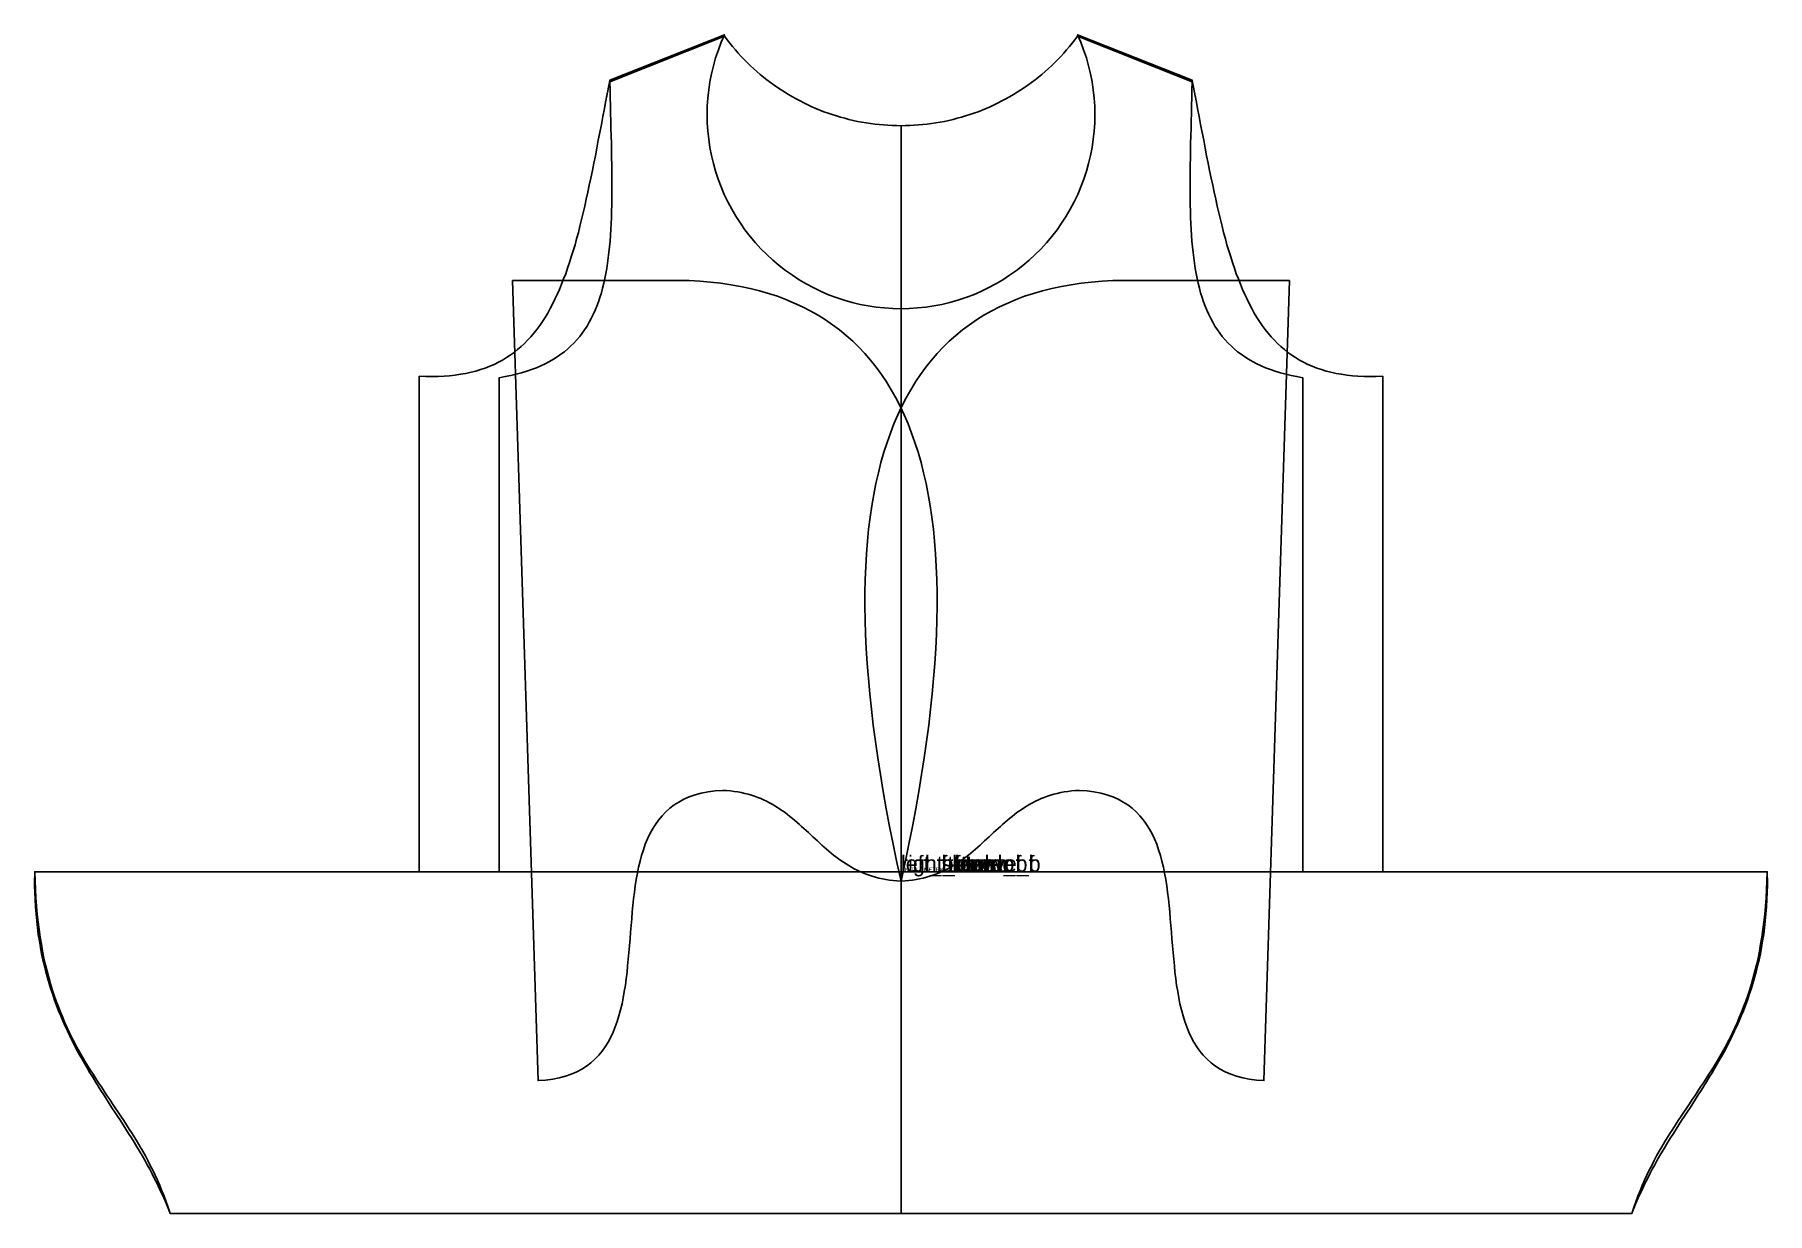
# Model space of a CAD drawing. Extents: x -540 to 540, y -213 to 522.
import ezdxf

# ---------------------------------------------------------------- set-up
doc = ezdxf.new("R2010")
doc.units = 0

msp = doc.modelspace()

# ---------------------------------------------------------------- linework, layer by layer
at = {"layer": '1'}
for points in [[(0, 0), (0, 350.8), (-5.1, 350.9), (-10.3, 351.3), (-15.4, 351.8), (-20.4, 352.6), (-25.5, 353.5), (-30.5, 354.7), (-35.4, 356.1), (-40.3, 357.7), (-45.1, 359.5), (-49.8, 361.6), (-54.4, 363.8), (-59, 366.2), (-63.4, 368.8), (-67.7, 371.6), (-71.9, 374.5), (-75.9, 377.7), (-79.9, 381), (-83.6, 384.5), (-87.3, 388.1), (-90.7, 391.9), (-94, 395.8), (-97.2, 399.9), (-100.1, 404), (-102.9, 408.4), (-105.5, 412.8), (-107.9, 417.3), (-110.1, 422), (-112.1, 426.7), (-113.9, 431.5), (-115.5, 436.4), (-116.9, 441.3), (-118.1, 446.3), (-119.1, 451.3), (-119.8, 456.4), (-120.4, 461.5), (-120.7, 466.6), (-120.8, 471.8), (-120.7, 476.9), (-120.4, 482), (-119.8, 487.1), (-119, 492.2), (-118.1, 497.2), (-116.9, 502.2), (-115.5, 507.1), (-113.8, 512), (-112, 516.8), (-110, 521.5), (-181.4, 493.2), (-181.4, 493), (-181.5, 492.8), (-181.5, 492.6), (-181.6, 492.4), (-181.6, 492.2), (-181.6, 492), (-181.7, 491.8), (-181.7, 491.6), (-181.7, 491.4), (-181.8, 491.2), (-181.8, 491), (-181.9, 490.8), (-181.9, 490.6), (-181.9, 490.4), (-182, 490.2), (-182, 490), (-182.1, 489.8), (-182.1, 489.6), (-182.1, 489.4), (-182.2, 489.2), (-182.2, 489), (-182.2, 488.8), (-182.3, 488.6), (-182.3, 488.4), (-182.4, 488.2), (-182.4, 488), (-182.4, 487.8), (-182.5, 487.6), (-182.5, 487.4), (-182.5, 487.2), (-182.6, 487), (-182.6, 486.8), (-182.7, 486.6), (-182.7, 486.4), (-182.7, 486.2), (-182.8, 486), (-182.8, 485.8), (-182.8, 485.6), (-182.9, 485.4), (-182.9, 485.2), (-183, 485), (-183, 484.9), (-183, 484.7), (-183.1, 484.5), (-183.1, 484.3), (-183.1, 484.1), (-183.2, 483.9), (-183.2, 483.7), (-183.3, 483.5), (-183.3, 483.3), (-183.3, 483.1), (-183.4, 482.9), (-183.4, 482.7), (-183.4, 482.5), (-183.5, 482.3), (-183.5, 482.1), (-183.6, 481.9), (-183.6, 481.7), (-183.6, 481.5), (-183.7, 481.3), (-183.7, 481.1), (-183.7, 480.9), (-183.8, 480.8), (-184.8, 475.6), (-185.7, 470.5), (-186.7, 465.5), (-187.6, 460.5), (-188.6, 455.7), (-189.5, 450.8), (-190.4, 446.1), (-191.4, 441.4), (-192.3, 436.8), (-193.2, 432.2), (-194.2, 427.7), (-195.1, 423.3), (-196.1, 419), (-197, 414.7), (-198, 410.5), (-199, 406.4), (-200, 402.3), (-201, 398.3), (-202.1, 394.4), (-203.1, 390.6), (-204.2, 386.8), (-205.4, 383.2), (-206.5, 379.6), (-207.7, 376.1), (-208.9, 372.6), (-210.2, 369.3), (-211.5, 366), (-212.8, 362.8), (-214.2, 359.7), (-215.6, 356.7), (-217.1, 353.7), (-218.6, 350.9), (-220.1, 348.1), (-221.7, 345.4), (-223.4, 342.8), (-225.1, 340.3), (-226.9, 337.9), (-228.7, 335.6), (-230.6, 333.3), (-232.6, 331.2), (-234.6, 329.1), (-236.7, 327.2), (-238.9, 325.3), (-241.1, 323.5), (-243.4, 321.9), (-245.8, 320.3), (-248.3, 318.8), (-250.8, 317.4), (-253.5, 316.1), (-256.2, 314.9), (-259, 313.8), (-261.9, 312.8), (-264.9, 311.9), (-267.9, 311.2), (-271.1, 310.5), (-274.4, 309.9), (-277.7, 309.4), (-281.2, 309), (-284.7, 308.8), (-288.4, 308.6), (-292.2, 308.5), (-296.1, 308.6), (-300.1, 308.7), (-300.1, 0)], [(0, 0), (-250.3, 0), (-250.3, 307.8), (-246.6, 308.5), (-243.1, 309.2), (-239.7, 310), (-236.4, 310.9), (-233.2, 311.8), (-230.2, 312.9), (-227.2, 314), (-224.4, 315.2), (-221.7, 316.5), (-219.1, 317.8), (-216.6, 319.3), (-214.2, 320.8), (-211.9, 322.4), (-209.7, 324), (-207.6, 325.7), (-205.7, 327.6), (-203.8, 329.4), (-202, 331.4), (-200.2, 333.4), (-198.6, 335.6), (-197.1, 337.7), (-195.6, 340), (-194.3, 342.3), (-193, 344.7), (-191.7, 347.2), (-190.6, 349.8), (-189.5, 352.4), (-188.5, 355.1), (-187.6, 357.8), (-186.7, 360.7), (-185.9, 363.6), (-185.2, 366.6), (-184.5, 369.6), (-183.9, 372.7), (-183.3, 375.9), (-182.8, 379.2), (-182.4, 382.5), (-182, 385.9), (-181.6, 389.3), (-181.3, 392.9), (-181, 396.5), (-180.8, 400.1), (-180.6, 403.9), (-180.4, 407.7), (-180.3, 411.5), (-180.2, 415.5), (-180.1, 419.5), (-180.1, 423.5), (-180.1, 427.7), (-180.1, 431.9), (-180.1, 436.1), (-180.2, 440.5), (-180.3, 444.8), (-180.3, 449.3), (-180.4, 453.8), (-180.5, 458.4), (-180.7, 463), (-180.8, 467.8), (-180.9, 472.5), (-181, 477.4), (-181.2, 482.2), (-181.3, 487.2), (-181.4, 492.2), (-110, 520.6), (-108.4, 518.4), (-106.7, 516.3), (-105, 514.2), (-103.2, 512.1), (-101.4, 510), (-99.6, 508), (-97.7, 506.1), (-95.8, 504.1), (-93.8, 502.2), (-91.8, 500.4), (-89.8, 498.6), (-87.7, 496.8), (-85.6, 495.1), (-83.5, 493.4), (-81.3, 491.7), (-79.1, 490.1), (-76.9, 488.6), (-74.6, 487.1), (-72.3, 485.6), (-70, 484.2), (-67.7, 482.8), (-65.3, 481.5), (-62.9, 480.2), (-60.5, 479), (-58, 477.8), (-55.5, 476.6), (-53, 475.6), (-50.5, 474.5), (-48, 473.5), (-45.4, 472.6), (-42.8, 471.7), (-40.2, 470.9), (-37.6, 470.1), (-35, 469.4), (-32.4, 468.7), (-29.7, 468.1), (-27, 467.5), (-24.4, 467), (-21.7, 466.6), (-19, 466.2), (-16.3, 465.8), (-13.6, 465.5), (-10.9, 465.3), (-8.2, 465.1), (-5.4, 464.9), (-2.7, 464.9), (0, 464.8)], [(0, 0), (300.1, 0), (300.1, 308.7), (296.1, 308.6), (292.2, 308.5), (288.4, 308.6), (284.7, 308.8), (281.2, 309), (277.7, 309.4), (274.4, 309.9), (271.1, 310.5), (267.9, 311.2), (264.9, 311.9), (261.9, 312.8), (259, 313.8), (256.2, 314.9), (253.5, 316.1), (250.8, 317.4), (248.3, 318.8), (245.8, 320.3), (243.4, 321.9), (241.1, 323.5), (238.9, 325.3), (236.7, 327.2), (234.6, 329.1), (232.6, 331.2), (230.6, 333.3), (228.7, 335.6), (226.9, 337.9), (225.1, 340.3), (223.4, 342.8), (221.7, 345.4), (220.1, 348.1), (218.6, 350.9), (217.1, 353.7), (215.6, 356.7), (214.2, 359.7), (212.8, 362.8), (211.5, 366), (210.2, 369.3), (208.9, 372.6), (207.7, 376.1), (206.5, 379.6), (205.4, 383.2), (204.2, 386.8), (203.1, 390.6), (202.1, 394.4), (201, 398.3), (200, 402.3), (199, 406.4), (198, 410.5), (197, 414.7), (196.1, 419), (195.1, 423.3), (194.2, 427.7), (193.2, 432.2), (192.3, 436.8), (191.4, 441.4), (190.4, 446.1), (189.5, 450.8), (188.6, 455.7), (187.6, 460.5), (186.7, 465.5), (185.7, 470.5), (184.8, 475.6), (183.8, 480.8), (183.7, 480.9), (183.7, 481.1), (183.7, 481.3), (183.6, 481.5), (183.6, 481.7), (183.6, 481.9), (183.5, 482.1), (183.5, 482.3), (183.4, 482.5), (183.4, 482.7), (183.4, 482.9), (183.3, 483.1), (183.3, 483.3), (183.3, 483.5), (183.2, 483.7), (183.2, 483.9), (183.1, 484.1), (183.1, 484.3), (183.1, 484.5), (183, 484.7), (183, 484.9), (183, 485), (182.9, 485.2), (182.9, 485.4), (182.8, 485.6), (182.8, 485.8), (182.8, 486), (182.7, 486.2), (182.7, 486.4), (182.7, 486.6), (182.6, 486.8), (182.6, 487), (182.5, 487.2), (182.5, 487.4), (182.5, 487.6), (182.4, 487.8), (182.4, 488), (182.4, 488.2), (182.3, 488.4), (182.3, 488.6), (182.2, 488.8), (182.2, 489), (182.2, 489.2), (182.1, 489.4), (182.1, 489.6), (182.1, 489.8), (182, 490), (182, 490.2), (181.9, 490.4), (181.9, 490.6), (181.9, 490.8), (181.8, 491), (181.8, 491.2), (181.7, 491.4), (181.7, 491.6), (181.7, 491.8), (181.6, 492), (181.6, 492.2), (181.6, 492.4), (181.5, 492.6), (181.5, 492.8), (181.4, 493), (181.4, 493.2), (110, 521.5), (112, 516.8), (113.8, 512), (115.5, 507.1), (116.9, 502.2), (118.1, 497.2), (119, 492.2), (119.8, 487.1), (120.4, 482), (120.7, 476.9), (120.8, 471.8), (120.7, 466.6), (120.4, 461.5), (119.8, 456.4), (119.1, 451.3), (118.1, 446.3), (116.9, 441.3), (115.5, 436.4), (113.9, 431.5), (112.1, 426.7), (110.1, 422), (107.9, 417.3), (105.5, 412.8), (102.9, 408.4), (100.1, 404), (97.2, 399.9), (94, 395.8), (90.7, 391.9), (87.3, 388.1), (83.6, 384.5), (79.9, 381), (75.9, 377.7), (71.9, 374.5), (67.7, 371.6), (63.4, 368.8), (59, 366.2), (54.4, 363.8), (49.8, 361.6), (45.1, 359.5), (40.3, 357.7), (35.4, 356.1), (30.5, 354.7), (25.5, 353.5), (20.4, 352.6), (15.4, 351.8), (10.3, 351.3), (5.1, 350.9), (0, 350.8)], [(0, 0), (0, 464.8), (2.7, 464.9), (5.4, 464.9), (8.2, 465.1), (10.9, 465.3), (13.6, 465.5), (16.3, 465.8), (19, 466.2), (21.7, 466.6), (24.4, 467), (27, 467.5), (29.7, 468.1), (32.4, 468.7), (35, 469.4), (37.6, 470.1), (40.2, 470.9), (42.8, 471.7), (45.4, 472.6), (48, 473.5), (50.5, 474.5), (53, 475.6), (55.5, 476.6), (58, 477.8), (60.5, 479), (62.9, 480.2), (65.3, 481.5), (67.7, 482.8), (70, 484.2), (72.3, 485.6), (74.6, 487.1), (76.9, 488.6), (79.1, 490.1), (81.3, 491.7), (83.5, 493.4), (85.6, 495.1), (87.7, 496.8), (89.8, 498.6), (91.8, 500.4), (93.8, 502.2), (95.8, 504.1), (97.7, 506.1), (99.6, 508), (101.4, 510), (103.2, 512.1), (105, 514.2), (106.7, 516.3), (108.4, 518.4), (110, 520.6), (181.4, 492.2), (181.3, 487.2), (181.2, 482.2), (181, 477.4), (180.9, 472.5), (180.8, 467.8), (180.7, 463), (180.5, 458.4), (180.4, 453.8), (180.3, 449.3), (180.3, 444.8), (180.2, 440.5), (180.1, 436.1), (180.1, 431.9), (180.1, 427.7), (180.1, 423.5), (180.1, 419.5), (180.2, 415.5), (180.3, 411.5), (180.4, 407.7), (180.6, 403.9), (180.8, 400.1), (181, 396.5), (181.3, 392.9), (181.6, 389.3), (182, 385.9), (182.4, 382.5), (182.8, 379.2), (183.3, 375.9), (183.9, 372.7), (184.5, 369.6), (185.2, 366.6), (185.9, 363.6), (186.7, 360.7), (187.6, 357.8), (188.5, 355.1), (189.5, 352.4), (190.6, 349.8), (191.7, 347.2), (193, 344.7), (194.3, 342.3), (195.6, 340), (197.1, 337.7), (198.6, 335.6), (200.2, 333.4), (202, 331.4), (203.8, 329.4), (205.7, 327.6), (207.6, 325.7), (209.7, 324), (211.9, 322.4), (214.2, 320.8), (216.6, 319.3), (219.1, 317.8), (221.7, 316.5), (224.4, 315.2), (227.2, 314), (230.2, 312.9), (233.2, 311.8), (236.4, 310.9), (239.7, 310), (243.1, 309.2), (246.6, 308.5), (250.3, 307.8), (250.3, 0)], [(0, -5.8), (2.5, 5.7), (4.9, 17.1), (7.1, 28.2), (9.2, 39.2), (11.1, 50), (12.8, 60.6), (14.5, 71), (15.9, 81.2), (17.3, 91.3), (18.4, 101.2), (19.5, 110.9), (20.3, 120.4), (21.1, 129.8), (21.6, 139), (22.1, 147.9), (22.3, 156.8), (22.5, 165.4), (22.5, 173.8), (22.3, 182.1), (22, 190.2), (21.5, 198.1), (20.9, 205.9), (20.2, 213.4), (19.2, 220.8), (18.2, 228), (17, 235), (15.6, 241.8), (14.1, 248.5), (12.5, 255), (10.7, 261.3), (8.7, 267.4), (6.6, 273.3), (4.4, 279.1), (2, 284.6), (-0.5, 290), (-3.2, 295.3), (-6.1, 300.3), (-9, 305.2), (-12.2, 309.8), (-15.5, 314.3), (-18.9, 318.7), (-22.5, 322.8), (-26.2, 326.8), (-30.1, 330.5), (-34.1, 334.1), (-38.3, 337.6), (-42.6, 340.8), (-47.1, 343.9), (-51.7, 346.8), (-56.5, 349.5), (-61.4, 352), (-66.5, 354.3), (-71.7, 356.5), (-77, 358.5), (-82.6, 360.3), (-88.2, 361.9), (-94, 363.4), (-100, 364.6), (-106.1, 365.7), (-112.3, 366.6), (-118.7, 367.3), (-125.3, 367.9), (-132, 368.3), (-242, 368.3), (-226.1, -130.2), (-221.4, -129.9), (-217, -129.3), (-212.9, -128.5), (-209, -127.5), (-205.4, -126.2), (-202, -124.8), (-198.8, -123.1), (-195.9, -121.2), (-193.2, -119.1), (-190.7, -116.9), (-188.3, -114.4), (-186.2, -111.8), (-184.3, -109.1), (-182.5, -106.2), (-180.8, -103.2), (-179.3, -100), (-178, -96.7), (-176.8, -93.3), (-175.7, -89.8), (-174.7, -86.1), (-173.8, -82.4), (-173.1, -78.6), (-172.4, -74.7), (-171.7, -70.8), (-171.2, -66.8), (-170.7, -62.7), (-170.3, -58.6), (-169.9, -54.5), (-169.5, -50.3), (-169.1, -46.1), (-168.8, -41.9), (-168.5, -37.7), (-168.2, -33.5), (-167.8, -29.3), (-167.4, -25.1), (-167, -21), (-166.6, -16.9), (-166.1, -12.8), (-165.6, -8.8), (-164.9, -4.9), (-164.2, -1), (-163.5, 2.8), (-162.6, 6.5), (-161.6, 10.1), (-160.5, 13.7), (-159.3, 17.1), (-157.9, 20.4), (-156.5, 23.6), (-154.8, 26.6), (-153, 29.5), (-151.1, 32.2), (-148.9, 34.8), (-146.6, 37.2), (-144.1, 39.5), (-141.4, 41.6), (-138.4, 43.4), (-135.3, 45.1), (-131.9, 46.6), (-128.3, 47.9), (-124.4, 48.9), (-120.2, 49.7), (-115.8, 50.3), (-111.2, 50.6), (-108.7, 50.5), (-106.3, 50.3), (-104, 50), (-101.7, 49.7), (-99.5, 49.3), (-97.4, 48.8), (-95.3, 48.3), (-93.2, 47.7), (-91.3, 47), (-89.3, 46.3), (-87.4, 45.6), (-85.6, 44.7), (-83.8, 43.9), (-82, 43), (-80.3, 42), (-78.6, 41.1), (-77, 40), (-75.4, 39), (-73.8, 37.9), (-72.2, 36.8), (-70.7, 35.6), (-69.2, 34.4), (-67.7, 33.2), (-66.2, 32), (-64.8, 30.8), (-63.3, 29.5), (-61.9, 28.2), (-60.5, 26.9), (-59.1, 25.7), (-57.7, 24.4), (-56.3, 23.1), (-54.9, 21.8), (-53.5, 20.5), (-52.1, 19.2), (-50.7, 17.9), (-49.3, 16.6), (-47.8, 15.3), (-46.4, 14.1), (-44.9, 12.8), (-43.5, 11.6), (-42, 10.4), (-40.5, 9.2), (-38.9, 8.1), (-37.4, 6.9), (-35.8, 5.9), (-34.2, 4.8), (-32.5, 3.8), (-30.8, 2.8), (-29.1, 1.8), (-27.4, 0.9), (-25.6, 0.1), (-23.7, -0.7), (-21.8, -1.5), (-19.9, -2.2), (-17.9, -2.8), (-15.9, -3.4), (-13.8, -4), (-11.6, -4.4), (-9.4, -4.8), (-7.2, -5.2), (-4.8, -5.5), (-2.5, -5.6)], [(0, -5.8), (2.5, -5.6), (4.8, -5.5), (7.2, -5.2), (9.4, -4.8), (11.6, -4.4), (13.8, -4), (15.9, -3.4), (17.9, -2.8), (19.9, -2.2), (21.8, -1.5), (23.7, -0.7), (25.6, 0.1), (27.4, 0.9), (29.1, 1.8), (30.8, 2.8), (32.5, 3.8), (34.2, 4.8), (35.8, 5.9), (37.4, 6.9), (38.9, 8.1), (40.5, 9.2), (42, 10.4), (43.5, 11.6), (44.9, 12.8), (46.4, 14.1), (47.8, 15.3), (49.3, 16.6), (50.7, 17.9), (52.1, 19.2), (53.5, 20.5), (54.9, 21.8), (56.3, 23.1), (57.7, 24.4), (59.1, 25.7), (60.5, 26.9), (61.9, 28.2), (63.3, 29.5), (64.8, 30.8), (66.2, 32), (67.7, 33.2), (69.2, 34.4), (70.7, 35.6), (72.2, 36.8), (73.8, 37.9), (75.4, 39), (77, 40), (78.6, 41.1), (80.3, 42), (82, 43), (83.8, 43.9), (85.6, 44.7), (87.4, 45.6), (89.3, 46.3), (91.3, 47), (93.2, 47.7), (95.3, 48.3), (97.4, 48.8), (99.5, 49.3), (101.7, 49.7), (104, 50), (106.3, 50.3), (108.7, 50.5), (111.2, 50.6), (115.8, 50.3), (120.2, 49.7), (124.4, 48.9), (128.3, 47.9), (131.9, 46.6), (135.3, 45.1), (138.4, 43.4), (141.4, 41.6), (144.1, 39.5), (146.6, 37.2), (148.9, 34.8), (151.1, 32.2), (153, 29.5), (154.8, 26.6), (156.5, 23.6), (157.9, 20.4), (159.3, 17.1), (160.5, 13.7), (161.6, 10.1), (162.6, 6.5), (163.5, 2.8), (164.2, -1), (164.9, -4.9), (165.6, -8.8), (166.1, -12.8), (166.6, -16.9), (167, -21), (167.4, -25.1), (167.8, -29.3), (168.2, -33.5), (168.5, -37.7), (168.8, -41.9), (169.1, -46.1), (169.5, -50.3), (169.9, -54.5), (170.3, -58.6), (170.7, -62.7), (171.2, -66.8), (171.7, -70.8), (172.4, -74.7), (173.1, -78.6), (173.8, -82.4), (174.7, -86.1), (175.7, -89.8), (176.8, -93.3), (178, -96.7), (179.3, -100), (180.8, -103.2), (182.5, -106.2), (184.3, -109.1), (186.2, -111.8), (188.3, -114.4), (190.7, -116.9), (193.2, -119.1), (195.9, -121.2), (198.8, -123.1), (202, -124.8), (205.4, -126.2), (209, -127.5), (212.9, -128.5), (217, -129.3), (221.4, -129.9), (226.1, -130.2), (242, 368.3), (132, 368.3), (125.3, 367.9), (118.7, 367.3), (112.3, 366.6), (106.1, 365.7), (100, 364.6), (94, 363.4), (88.2, 361.9), (82.6, 360.3), (77, 358.5), (71.7, 356.5), (66.5, 354.3), (61.4, 352), (56.5, 349.5), (51.7, 346.8), (47.1, 343.9), (42.6, 340.8), (38.3, 337.6), (34.1, 334.1), (30.1, 330.5), (26.2, 326.8), (22.5, 322.8), (18.9, 318.7), (15.5, 314.3), (12.2, 309.8), (9, 305.2), (6.1, 300.3), (3.2, 295.3), (0.5, 290), (-2, 284.6), (-4.4, 279.1), (-6.6, 273.3), (-8.7, 267.4), (-10.7, 261.3), (-12.5, 255), (-14.1, 248.5), (-15.6, 241.8), (-17, 235), (-18.2, 228), (-19.2, 220.8), (-20.2, 213.4), (-20.9, 205.9), (-21.5, 198.1), (-22, 190.2), (-22.3, 182.1), (-22.5, 173.8), (-22.5, 165.4), (-22.3, 156.8), (-22.1, 147.9), (-21.6, 139), (-21.1, 129.8), (-20.3, 120.4), (-19.5, 110.9), (-18.4, 101.2), (-17.3, 91.3), (-15.9, 81.2), (-14.5, 71), (-12.8, 60.6), (-11.1, 50), (-9.2, 39.2), (-7.1, 28.2), (-4.9, 17.1), (-2.5, 5.7)], [(0, 0), (0, -212.9), (-455.4, -212.9), (-456.6, -209.6), (-457.9, -206.5), (-459.3, -203.3), (-460.7, -200.3), (-462.1, -197.2), (-463.5, -194.2), (-465, -191.3), (-466.5, -188.3), (-468.1, -185.4), (-469.6, -182.6), (-471.2, -179.7), (-472.8, -176.9), (-474.5, -174.1), (-476.1, -171.4), (-477.8, -168.6), (-479.5, -165.9), (-481.2, -163.2), (-482.9, -160.5), (-484.6, -157.8), (-486.3, -155.1), (-488.1, -152.4), (-489.8, -149.8), (-491.6, -147.1), (-493.3, -144.4), (-495, -141.7), (-496.7, -139), (-498.5, -136.3), (-500.2, -133.6), (-501.9, -130.9), (-503.6, -128.1), (-505.3, -125.4), (-506.9, -122.6), (-508.6, -119.8), (-510.2, -116.9), (-511.8, -114.1), (-513.4, -111.2), (-514.9, -108.2), (-516.4, -105.3), (-517.9, -102.3), (-519.4, -99.2), (-520.8, -96.2), (-522.2, -93), (-523.5, -89.8), (-524.9, -86.6), (-526.1, -83.3), (-527.4, -80), (-528.5, -76.6), (-529.7, -73.2), (-530.8, -69.7), (-531.8, -66.1), (-532.8, -62.4), (-533.7, -58.7), (-534.6, -54.9), (-535.4, -51.1), (-536.1, -47.2), (-536.8, -43.1), (-537.5, -39.1), (-538, -34.9), (-538.5, -30.6), (-538.9, -26.3), (-539.3, -21.8), (-539.5, -17.3), (-539.7, -12.7), (-539.7, -12.5), (-539.7, -12.3), (-539.7, -12.1), (-539.7, -11.9), (-539.7, -11.6), (-539.7, -11.4), (-539.7, -11.2), (-539.7, -11), (-539.7, -10.8), (-539.8, -10.6), (-539.8, -10.4), (-539.8, -10.2), (-539.8, -10), (-539.8, -9.8), (-539.8, -9.6), (-539.8, -9.4), (-539.8, -9.2), (-539.8, -9), (-539.8, -8.8), (-539.8, -8.6), (-539.8, -8.4), (-539.8, -8.2), (-539.8, -8), (-539.8, -7.8), (-539.8, -7.6), (-539.8, -7.4), (-539.8, -7.2), (-539.8, -7), (-539.8, -6.8), (-539.8, -6.5), (-539.8, -6.3), (-539.8, -6.1), (-539.8, -5.9), (-539.8, -5.7), (-539.8, -5.5), (-539.8, -5.3), (-539.8, -5.1), (-539.8, -4.9), (-539.8, -4.7), (-539.8, -4.5), (-539.8, -4.3), (-539.8, -4.1), (-539.8, -3.9), (-539.7, -3.7), (-539.7, -3.5), (-539.7, -3.3), (-539.7, -3.2), (-539.7, -3), (-539.7, -2.8), (-539.7, -2.6), (-539.7, -2.4), (-539.7, -2.2), (-539.7, -2), (-539.7, -1.8), (-539.7, -1.6), (-539.7, -1.4), (-539.7, -1.2), (-539.7, -1), (-539.7, -0.8), (-539.7, -0.6), (-539.7, -0.4), (-539.7, -0.2), (-539.7, 0)], [(0, 0), (-539.7, 0), (-539.5, -5.6), (-539.3, -11), (-539, -16.3), (-538.6, -21.5), (-538.2, -26.5), (-537.6, -31.4), (-537, -36.1), (-536.4, -40.7), (-535.6, -45.2), (-534.8, -49.6), (-534, -53.8), (-533, -58), (-532, -62), (-531, -66), (-529.9, -69.8), (-528.8, -73.5), (-527.6, -77.2), (-526.3, -80.7), (-525, -84.2), (-523.7, -87.6), (-522.3, -90.9), (-520.9, -94.2), (-519.5, -97.3), (-518, -100.4), (-516.5, -103.5), (-514.9, -106.5), (-513.4, -109.4), (-511.8, -112.3), (-510.1, -115.2), (-508.5, -118), (-506.8, -120.7), (-505.1, -123.5), (-503.4, -126.2), (-501.7, -128.8), (-500, -131.5), (-498.2, -134.1), (-496.5, -136.8), (-494.7, -139.4), (-493, -142), (-491.2, -144.6), (-489.5, -147.2), (-487.7, -149.8), (-486, -152.4), (-484.2, -155.1), (-482.5, -157.7), (-480.8, -160.4), (-479.1, -163.1), (-477.4, -165.8), (-475.7, -168.6), (-474.1, -171.4), (-472.4, -174.2), (-470.8, -177.1), (-469.3, -180), (-467.7, -183), (-466.2, -186), (-464.7, -189.1), (-463.2, -192.3), (-461.8, -195.5), (-460.5, -198.9), (-459.1, -202.2), (-457.8, -205.7), (-456.6, -209.2), (-455.4, -212.9), (0, -212.9)], [(0, 0), (0, -212.9), (455.4, -212.9), (456.6, -209.2), (457.8, -205.7), (459.1, -202.2), (460.5, -198.9), (461.8, -195.5), (463.2, -192.3), (464.7, -189.1), (466.2, -186), (467.7, -183), (469.3, -180), (470.8, -177.1), (472.4, -174.2), (474.1, -171.4), (475.7, -168.6), (477.4, -165.8), (479.1, -163.1), (480.8, -160.4), (482.5, -157.7), (484.2, -155.1), (486, -152.4), (487.7, -149.8), (489.5, -147.2), (491.2, -144.6), (493, -142), (494.7, -139.4), (496.5, -136.8), (498.2, -134.1), (500, -131.5), (501.7, -128.8), (503.4, -126.2), (505.1, -123.5), (506.8, -120.7), (508.5, -118), (510.1, -115.2), (511.8, -112.3), (513.4, -109.4), (514.9, -106.5), (516.5, -103.5), (518, -100.4), (519.5, -97.3), (520.9, -94.2), (522.3, -90.9), (523.7, -87.6), (525, -84.2), (526.3, -80.7), (527.6, -77.2), (528.8, -73.5), (529.9, -69.8), (531, -66), (532, -62), (533, -58), (534, -53.8), (534.8, -49.6), (535.6, -45.2), (536.4, -40.7), (537, -36.1), (537.6, -31.4), (538.2, -26.5), (538.6, -21.5), (539, -16.3), (539.3, -11), (539.5, -5.6), (539.7, 0)], [(0, 0), (539.7, 0), (539.7, -0.2), (539.7, -0.4), (539.7, -0.6), (539.7, -0.8), (539.7, -1), (539.7, -1.2), (539.7, -1.4), (539.7, -1.6), (539.7, -1.8), (539.7, -2), (539.7, -2.2), (539.7, -2.4), (539.7, -2.6), (539.7, -2.8), (539.7, -3), (539.7, -3.2), (539.7, -3.3), (539.7, -3.5), (539.7, -3.7), (539.7, -3.9), (539.8, -4.1), (539.8, -4.3), (539.8, -4.5), (539.8, -4.7), (539.8, -4.9), (539.8, -5.1), (539.8, -5.3), (539.8, -5.5), (539.8, -5.7), (539.8, -5.9), (539.8, -6.1), (539.8, -6.3), (539.8, -6.5), (539.8, -6.8), (539.8, -7), (539.8, -7.2), (539.8, -7.4), (539.8, -7.6), (539.8, -7.8), (539.8, -8), (539.8, -8.2), (539.8, -8.4), (539.8, -8.6), (539.8, -8.8), (539.8, -9), (539.8, -9.2), (539.8, -9.4), (539.8, -9.6), (539.8, -9.8), (539.8, -10), (539.8, -10.2), (539.8, -10.4), (539.7, -10.6), (539.7, -10.8), (539.7, -11), (539.7, -11.2), (539.7, -11.4), (539.7, -11.6), (539.7, -11.9), (539.7, -12.1), (539.7, -12.3), (539.7, -12.5), (539.7, -12.7), (539.5, -17.3), (539.3, -21.8), (538.9, -26.3), (538.5, -30.6), (538, -34.9), (537.5, -39.1), (536.8, -43.1), (536.1, -47.2), (535.4, -51.1), (534.6, -54.9), (533.7, -58.7), (532.8, -62.4), (531.8, -66.1), (530.8, -69.7), (529.7, -73.2), (528.5, -76.6), (527.4, -80), (526.1, -83.3), (524.9, -86.6), (523.5, -89.8), (522.2, -93), (520.8, -96.2), (519.4, -99.2), (517.9, -102.3), (516.4, -105.3), (514.9, -108.2), (513.4, -111.2), (511.8, -114.1), (510.2, -116.9), (508.6, -119.8), (506.9, -122.6), (505.3, -125.4), (503.6, -128.1), (501.9, -130.9), (500.2, -133.6), (498.5, -136.3), (496.7, -139), (495, -141.7), (493.3, -144.4), (491.6, -147.1), (489.8, -149.8), (488.1, -152.4), (486.3, -155.1), (484.6, -157.8), (482.9, -160.5), (481.2, -163.2), (479.5, -165.9), (477.8, -168.6), (476.1, -171.4), (474.5, -174.1), (472.8, -176.9), (471.2, -179.7), (469.6, -182.6), (468.1, -185.4), (466.5, -188.3), (465, -191.3), (463.5, -194.2), (462.1, -197.2), (460.7, -200.3), (459.3, -203.3), (457.9, -206.5), (456.6, -209.6), (455.4, -212.9), (0, -212.9)]]:
    msp.add_lwpolyline(points, close=True, dxfattribs=at)

# ---------------------------------------------------------------- texts
msp.add_text('UNITS = METRIC', height=2.5, dxfattribs=at).set_placement((0, 0))
at = {"layer": '15'}
for s in ['right_btorso', 'right_ftorso', 'right_hood', 'right_sleeve_f', 'right_sleeve_b', 'left_ftorso', 'left_hood', 'left_sleeve_b', 'left_sleeve_f', 'left_btorso']:
    msp.add_text(s, height=10, dxfattribs=at).set_placement((0, 0))

doc.saveas('drawing.dxf')
